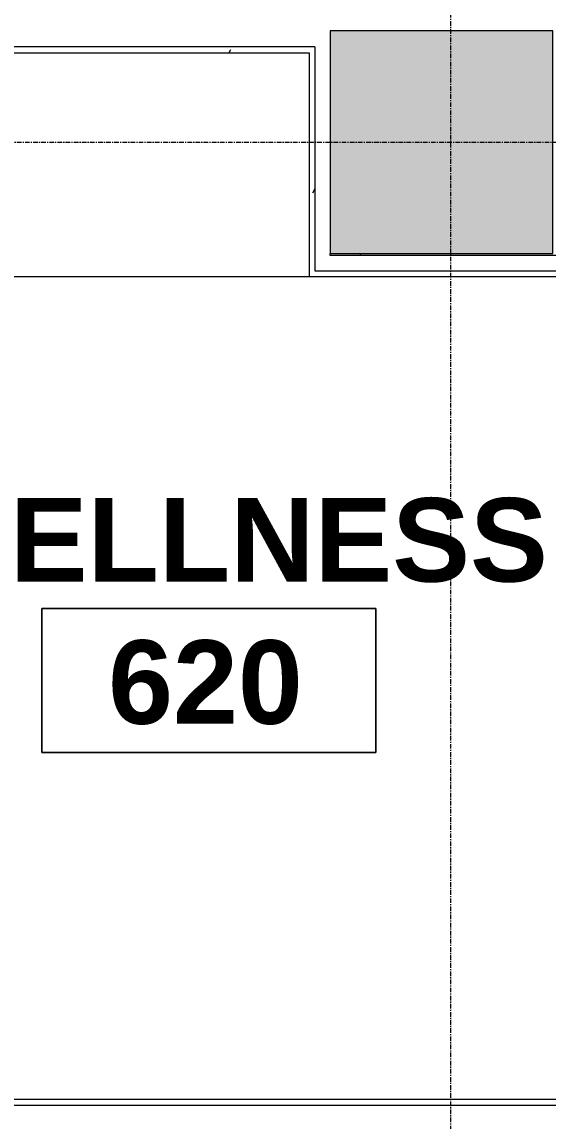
# Model space of a CAD drawing. Header units: inches. Extents: x 2468 to 4886, y -16 to 1381.
# Drawn here: x 3165.8 to 3222.5, y 714.6 to 833.1 of the extents above; entities that cross this region are included whole.
import ezdxf

# ---------------------------------------------------------------- set-up
doc = ezdxf.new("R2010")
doc.units = ezdxf.units.IN
doc.header["$MEASUREMENT"] = 0
doc.linetypes.add('Grid Line 1_2_', pattern=[0.875, 0.5, -0.125, 0.125, -0.125])
for name, color, linetype, lineweight in [('7200-WISCONSIN-AVE-6TH-FLOOR-031418_dwg', 8, 'Continuous', 9), ('A-AREA-IDEN', 2, 'Continuous', 9), ('A-WALL', 113, 'Continuous', 13), ('A-WALL-PATT', 111, 'Continuous', 13), ('Bb-col', 7, 'Continuous', 9), ('I-WALL', 2, 'Continuous', 13), ('Q-CASE', 31, 'Continuous', 13), ('S-COLS', 52, 'Continuous', 13), ('S-GRID', 1, 'Continuous', 9)]:
    doc.layers.add(name, color=color, linetype=linetype, lineweight=lineweight)
doc.styles.add('Swis721 Lt BT_B', font='', dxfattribs={"height": 9})
doc.styles.get('Swis721 Lt BT_B').set_extended_font_data('Swis721 Lt BT', bold=True)
pattern_1 = [(0, (0, 0), (30.72, 7.68), [1.267, -21.773, 1.267, -21.773, -122.88]), (0, (0, 0), (30.72, 7.68), [-46.08, 1.267, -44.813, 1.267, -21.773, -53.76]), (0, (0, 0), (30.72, 7.68), [-115.2, 1.267, -14.093, 1.267, -37.133]), (120, (11.52, 3.84), (-22.011075, 22.7643), [1.267, -21.773, 1.267, -21.773, -122.88]), (120, (11.52, 3.84), (-22.011075, 22.7643), [-46.08, 1.267, -44.813, 1.267, -21.773, -53.76]), (120, (11.52, 3.84), (-22.011075, 22.7643), [-115.2, 1.267, -14.093, 1.267, -37.133]), (240, (15.36, 19.2), (-8.708925, -30.4443), [1.267, -21.773, 1.267, -21.773, -122.88]), (240, (15.36, 19.2), (-8.708925, -30.4443), [-46.08, 1.267, -44.813, 1.267, -21.773, -53.76]), (240, (15.36, 19.2), (-8.708925, -30.4443), [-115.2, 1.267, -14.093, 1.267, -37.133])]

# ---------------------------------------------------------------- blocks, each defined once
blk = doc.blocks.new('Concrete-Rectangular-Column - 24 x 24-4901126-6TH FLOOR POWER _ SIGNAL')
at = {"layer": 'S-COLS', "lineweight": 9}
blk.add_hatch(color=7, dxfattribs=at).paths.add_polyline_path([(-12, -12), (12, -12), (12, 12), (-12, 12), (-12, 8.85)], flags=0)
at = {"layer": 'S-COLS', "color": 8, "lineweight": 20}
for p, q in [((12, 12), (-12, 12)), ((-12, 12), (-12, -12)), ((12, -12), (12, 12)), ((-12, -12), (12, -12))]:
    blk.add_line(p, q, dxfattribs=at)
blk = doc.blocks.new('Casework 14 - Casework 3-5735382-6TH FLOOR POWER _ SIGNAL')
at = {"layer": 'Q-CASE', "lineweight": 9}
blk.add_line((3131.68, 828.82), (3200.56, 828.82), dxfattribs=at)
blk = doc.blocks.new('7200-WISCONSIN-AVE-6TH-FLOOR-031418_dwg-5450642-6TH FLOOR POWER _ SIGNAL')
at = {"layer": 'Bb-col'}
blk.add_line((3202.25, 808.12), (3202.25, 807.89), dxfattribs=at)
blk = doc.blocks.new('Room Tag - Room Name and Number-3379422-6TH FLOOR POWER _ SIGNAL')
at = {"layer": 'A-AREA-IDEN'}
for p, q in [((-0.1881, -0.1636), (-0.1881, -0.0018)), ((-0.1881, -0.0018), (0.1869, -0.0018)), ((0.1869, -0.0018), (-0.1881, -0.0018)), ((-0.1881, -0.0018), (-0.1881, -0.1636)), ((0.1869, -0.0018), (0.1869, -0.1636)), ((0.1869, -0.1636), (0.1869, -0.0018)), ((0.1869, -0.1636), (-0.1881, -0.1636)), ((-0.1881, -0.1636), (0.1869, -0.1636))]:
    blk.add_line(p, q, dxfattribs=at)

msp = doc.modelspace()

# ---------------------------------------------------------------- hatches: boundary and pattern name
at = {"layer": 'A-WALL-PATT', "lineweight": 9}
h = msp.add_hatch(dxfattribs=at)
h.set_pattern_fill('FP_1', color=256, style=0, pattern_type=2)
h.set_pattern_definition(pattern_1)
h.paths.add_polyline_path([(3266.25, 829.74), (3477.75, 829.74), (3477.75, 830.37), (3265.62, 830.37), (3265.62, 829.74)], flags=0)
h.paths.add_polyline_path([(3150.05, 829.74), (3197.37, 829.74), (3197.37, 830.37), (3127.25, 830.37), (3127.25, 829.74), (3131.18, 829.74)], flags=0)
h.paths.add_polyline_path([(3223, 829.74), (3240, 829.74), (3240, 830.37), (3223, 830.37), (3223, 829.97)], flags=0)
h.paths.add_polyline_path([(3112.3, 829.74), (3122.46, 829.74), (3122.46, 830.37), (3024, 830.37), (3024, 829.74), (3074.55, 829.74)], flags=0)
h.paths.add_polyline_path([(3123.62, 829.74), (3123.62, 830.37), (3123, 830.37), (3123, 829.74)], flags=0)
h.paths.add_polyline_path([(2956.62, 829.74), (3000, 829.74), (3000, 830.37), (2955.99, 830.37), (2955.99, 829.74)], flags=0)
h = msp.add_hatch(dxfattribs=at)
h.set_pattern_fill('FP_1', color=256, style=0, pattern_type=2)
h.set_pattern_definition(pattern_1)
h.paths.add_polyline_path([(3197.25, 806.26), (3197.37, 806.26), (3197.37, 829.74), (3196.75, 829.74), (3196.75, 806.26)], flags=0)
h = msp.add_hatch(dxfattribs=at)
h.set_pattern_fill('FP_1', color=256, style=0, pattern_type=2)
h.set_pattern_definition(pattern_1)
h.paths.add_polyline_path([(3600.62, 716.37), (3639.75, 716.37), (3639.75, 716.99), (3596.75, 716.99), (3596.75, 716.37)], flags=0)
h.paths.add_polyline_path([(3331.25, 716.37), (3556.75, 716.37), (3556.75, 716.99), (3265.62, 716.99), (3265.62, 716.37), (3301.05, 716.37)], flags=0)
h.paths.add_polyline_path([(3262, 716.37), (3262, 716.99), (3127.87, 716.99), (3127.87, 716.37), (3243, 716.37)], flags=0)

# ---------------------------------------------------------------- linework, layer by layer
at = {"layer": 'A-WALL'}
for p, q in [((3197.37, 830.37), (3127.25, 830.37)), ((3197.37, 830.37), (3197.37, 806.26)), ((3197.37, 806.26), (3265.62, 806.26)), ((3127.25, 716.37), (3262, 716.37))]:
    msp.add_line(p, q, dxfattribs=at)
at = {"layer": 'I-WALL'}
for p, q in [((3127.87, 829.74), (3196.75, 829.74)), ((3196.75, 829.74), (3196.75, 805.64)), ((3199, 807.89), (3199, 808.12)), ((3264, 807.89), (3199, 807.89)), ((3196.75, 805.64), (3266.25, 805.64)), ((3261.37, 716.99), (3127.87, 716.99))]:
    msp.add_line(p, q, dxfattribs=at)
at = {"layer": 'S-GRID', "linetype": 'Grid Line 1_2_'}
for p, q in [((3212, -16.1), (3212, 1356.78)), ((2467.88, 820.12), (4862.49, 820.12))]:
    msp.add_line(p, q, dxfattribs=at)

# ---------------------------------------------------------------- block references
at = {"layer": '7200-WISCONSIN-AVE-6TH-FLOOR-031418_dwg', "color": 7}
msp.add_blockref('7200-WISCONSIN-AVE-6TH-FLOOR-031418_dwg-5450642-6TH FLOOR POWER _ SIGNAL', (0, 0), dxfattribs=at)
msp.add_blockref('7200-WISCONSIN-AVE-6TH-FLOOR-031418_dwg-5450642-6TH FLOOR POWER _ SIGNAL', (0, 0), dxfattribs=at)
msp.add_blockref('7200-WISCONSIN-AVE-6TH-FLOOR-031418_dwg-5450642-6TH FLOOR POWER _ SIGNAL', (0, 0), dxfattribs=at)
at = {"layer": 'A-AREA-IDEN', "xscale": 95.99999999999994, "yscale": 95.99999999999994, "zscale": 95.99999999999994}
msp.add_blockref('Room Tag - Room Name and Number-3379422-6TH FLOOR POWER _ SIGNAL', (3185.99, 770.05), dxfattribs=at)
at = {"layer": 'Q-CASE', "lineweight": 9}
msp.add_blockref('Casework 14 - Casework 3-5735382-6TH FLOOR POWER _ SIGNAL', (-3.81, -23.19), dxfattribs=at)
at = {"layer": 'S-COLS', "lineweight": 9}
msp.add_blockref('Concrete-Rectangular-Column - 24 x 24-4901126-6TH FLOOR POWER _ SIGNAL', (3211, 820.12), dxfattribs=at)

# ---------------------------------------------------------------- texts
at = {"layer": 'A-AREA-IDEN', "char_height": 9, "attachment_point": 1, "style": 'Swis721 Lt BT_B'}
for s, insert, width in [('WELLNESS', (3152.63, 781.77), 80.598), ('620', (3175.09, 766.45), 25.452)]:
    msp.add_mtext(s, dxfattribs=dict(at, insert=insert, width=width))

doc.saveas('drawing.dxf')
